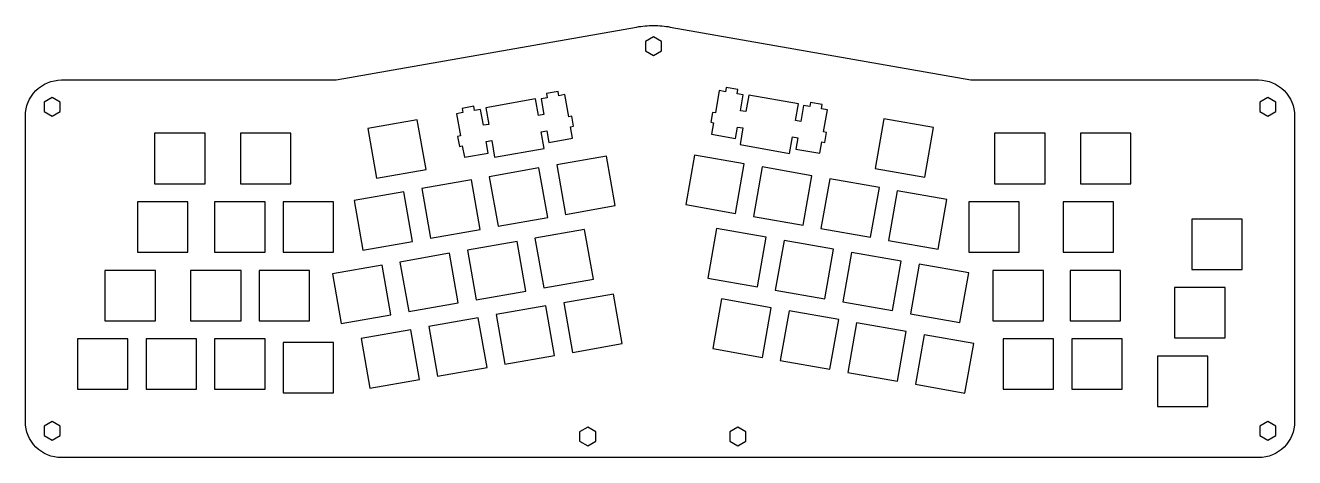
# Model space of a CAD drawing. Header units: millimetres. Extents: x -341 to 12, y -107 to 13.
import ezdxf

# ---------------------------------------------------------------- set-up
doc = ezdxf.new("R2010")
doc.units = ezdxf.units.MM
doc.layers.get('0').update_dxf_attribs({"linetype": 'CONTINUOUS'})

msp = doc.modelspace()

# ---------------------------------------------------------------- linework, layer by layer
msp.add_lwpolyline([(-340.66, -14), (-340.66, -12, -0.414214), (-330.66, -2), (-254.29, -1.98), (-170.84, 12.73, -0.039146), (-166.17, 13.18, -0.039146), (-161.5, 12.73), (-77.97, -2), (1.95, -2, -0.414214), (11.95, -12), (11.95, -14), (11.95, -94.96), (11.95, -96.96, -0.414214), (1.95, -106.96), (-0.05, -106.96), (-328.66, -106.96), (-330.66, -106.96, -0.414214), (-340.66, -96.96), (-340.66, -94.96)], format="xyb", close=True)
for points in [[(-168.42, 6.08), (-166.17, 4.78), (-163.92, 6.08), (-163.92, 8.68), (-166.17, 9.98), (-168.42, 8.68)], [(-335.48, -10.73), (-333.23, -12.03), (-330.98, -10.73), (-330.98, -8.13), (-333.23, -6.83), (-335.48, -8.13)], [(-213.43, -14.59), (-214.2, -10.19), (-215.9, -10.49), (-216.11, -9.31), (-219.36, -9.88), (-219.15, -11.07), (-220.85, -11.36), (-219.76, -17.54), (-220.57, -17.68), (-220.09, -20.44), (-219.28, -20.3), (-218.71, -23.48), (-212.07, -22.31), (-212.63, -19.13), (-211.12, -18.86), (-210.31, -23.49), (-196.52, -21.06), (-197.34, -16.43), (-195.84, -16.16), (-195.28, -19.35), (-188.63, -18.17), (-189.19, -14.99), (-188.38, -14.85), (-188.86, -12.09), (-189.67, -12.23), (-190.76, -6.06), (-192.46, -6.36), (-192.67, -5.18), (-195.92, -5.75), (-195.71, -6.93), (-197.41, -7.23), (-196.63, -11.63), (-198.14, -11.9), (-198.95, -7.27), (-212.74, -9.7), (-211.92, -14.33)], [(-140.51, -10.8), (-142.01, -10.53), (-141.24, -6.13), (-142.93, -5.83), (-142.73, -4.65), (-145.98, -4.08), (-146.19, -5.26), (-147.88, -4.96), (-148.97, -11.14), (-149.78, -10.99), (-150.27, -13.75), (-149.46, -13.89), (-150.02, -17.08), (-143.37, -18.25), (-142.81, -15.07), (-141.31, -15.33), (-142.13, -19.96), (-128.34, -22.39), (-127.52, -17.76), (-126.02, -18.03), (-126.58, -21.21), (-119.93, -22.38), (-119.37, -19.2), (-118.56, -19.34), (-118.07, -16.58), (-118.89, -16.44), (-117.8, -10.27), (-119.5, -9.97), (-119.29, -8.79), (-122.54, -8.21), (-122.75, -9.39), (-124.45, -9.09), (-125.22, -13.5), (-126.72, -13.23), (-125.91, -8.6), (-139.69, -6.17)], [(2.26, -10.73), (4.51, -12.03), (6.76, -10.73), (6.76, -8.14), (4.51, -6.84), (2.26, -8.14)], [(-231.78, -13.06), (-245.57, -15.49), (-243.14, -29.28), (-229.35, -26.85)], [(-102.17, -12.79), (-104.6, -26.58), (-90.82, -29.01), (-88.39, -15.22)], [(-304.75, -30.82), (-290.75, -30.82), (-290.75, -16.82), (-304.75, -16.82)], [(-266.94, -16.82), (-280.94, -16.82), (-280.94, -30.82), (-266.94, -30.82)], [(-71.39, -30.82), (-57.39, -30.82), (-57.39, -16.82), (-71.39, -16.82)], [(-33.58, -30.82), (-33.58, -16.82), (-47.58, -16.82), (-47.58, -30.82)], [(-176.8, -36.92), (-179.23, -23.14), (-193.02, -25.57), (-190.59, -39.36)], [(-157.16, -36.65), (-143.37, -39.08), (-140.94, -25.3), (-154.73, -22.86)], [(-197.99, -26.44), (-211.78, -28.88), (-209.35, -42.66), (-195.56, -40.23)], [(-138.4, -39.96), (-124.61, -42.39), (-122.18, -28.6), (-135.97, -26.17)], [(-230.54, -32.18), (-228.11, -45.97), (-214.32, -43.54), (-216.75, -29.75)], [(-119.64, -43.27), (-105.85, -45.7), (-103.42, -31.91), (-117.21, -29.48)], [(-246.87, -49.28), (-233.08, -46.85), (-235.51, -33.06), (-249.3, -35.49)], [(-100.88, -46.58), (-87.09, -49.01), (-84.66, -35.22), (-98.45, -32.79)], [(-295.51, -35.87), (-309.51, -35.87), (-309.51, -49.87), (-295.51, -49.87)], [(-274.08, -35.87), (-288.08, -35.87), (-288.08, -49.87), (-274.08, -49.87)], [(-255.03, -49.87), (-255.03, -35.87), (-269.03, -35.87), (-269.03, -49.87)], [(-78.53, -49.87), (-64.53, -49.87), (-64.53, -35.87), (-78.53, -35.87)], [(-52.34, -35.87), (-52.34, -49.87), (-38.34, -49.87), (-38.34, -35.87)], [(-16.62, -54.64), (-2.62, -54.64), (-2.62, -40.64), (-16.62, -40.64)], [(-199.09, -45.98), (-196.66, -59.77), (-182.87, -57.34), (-185.3, -43.55)], [(-134.87, -45.71), (-148.66, -43.28), (-151.09, -57.07), (-137.3, -59.5)], [(-201.63, -60.65), (-204.06, -46.86), (-217.85, -49.29), (-215.42, -63.08)], [(-132.33, -60.37), (-118.54, -62.81), (-116.11, -49.02), (-129.89, -46.59)], [(-220.39, -63.95), (-222.82, -50.17), (-236.61, -52.6), (-234.18, -66.39)], [(-97.35, -52.33), (-111.13, -49.9), (-113.56, -63.68), (-99.78, -66.11)], [(-304.56, -54.92), (-318.56, -54.92), (-318.56, -68.92), (-304.56, -68.92)], [(-280.75, -54.92), (-294.75, -54.92), (-294.75, -68.92), (-280.75, -68.92)], [(-261.7, -68.92), (-261.7, -54.92), (-275.7, -54.92), (-275.7, -68.92)], [(-252.94, -69.69), (-239.15, -67.26), (-241.58, -53.48), (-255.37, -55.91)], [(-94.8, -66.99), (-81.02, -69.42), (-78.59, -55.63), (-92.37, -53.2)], [(-57.86, -54.92), (-71.86, -54.92), (-71.86, -68.92), (-57.86, -68.92)], [(-50.43, -54.92), (-50.43, -68.92), (-36.43, -68.92), (-36.43, -54.92)], [(-21.38, -59.69), (-21.38, -73.69), (-7.38, -73.69), (-7.38, -59.69)], [(-191.09, -63.92), (-188.66, -77.7), (-174.87, -75.27), (-177.3, -61.49)], [(-133.49, -65.3), (-147.27, -62.87), (-149.7, -76.65), (-135.92, -79.09)], [(-193.63, -78.58), (-196.06, -64.79), (-209.85, -67.22), (-207.42, -81.01)], [(-128.51, -66.17), (-130.94, -79.96), (-117.16, -82.39), (-114.72, -68.61)], [(-212.39, -81.89), (-214.83, -68.1), (-228.61, -70.53), (-226.18, -84.32)], [(-109.75, -69.48), (-112.18, -83.27), (-98.39, -85.7), (-95.96, -71.91)], [(-326.18, -73.97), (-326.18, -87.97), (-312.18, -87.97), (-312.18, -73.97)], [(-293.13, -87.97), (-293.13, -73.97), (-307.13, -73.97), (-307.13, -87.97)], [(-288.08, -87.97), (-274.08, -87.97), (-274.08, -73.97), (-288.08, -73.97)], [(-233.58, -71.41), (-247.37, -73.84), (-244.94, -87.63), (-231.15, -85.2)], [(-77.2, -75.22), (-90.99, -72.79), (-93.42, -86.58), (-79.63, -89.01)], [(-55.01, -87.97), (-55.01, -73.97), (-69.01, -73.97), (-69.01, -87.97)], [(-35.96, -87.97), (-35.96, -73.97), (-49.96, -73.97), (-49.96, -87.97)], [(-255.03, -74.93), (-269.03, -74.93), (-269.03, -88.93), (-255.03, -88.93)], [(-26.14, -92.74), (-12.14, -92.74), (-12.14, -78.74), (-26.14, -78.74)], [(-335.48, -100.82), (-333.23, -102.12), (-330.98, -100.82), (-330.98, -98.22), (-333.23, -96.93), (-335.48, -98.22)], [(-186.69, -102.36), (-184.44, -103.66), (-182.19, -102.36), (-182.19, -99.76), (-184.44, -98.46), (-186.69, -99.76)], [(-144.99, -102.36), (-142.74, -103.66), (-140.49, -102.36), (-140.49, -99.76), (-142.74, -98.46), (-144.99, -99.76)], [(2.26, -100.82), (4.51, -102.12), (6.76, -100.82), (6.76, -98.23), (4.51, -96.93), (2.26, -98.23)]]:
    msp.add_lwpolyline(points, close=True)

doc.saveas('drawing.dxf')
